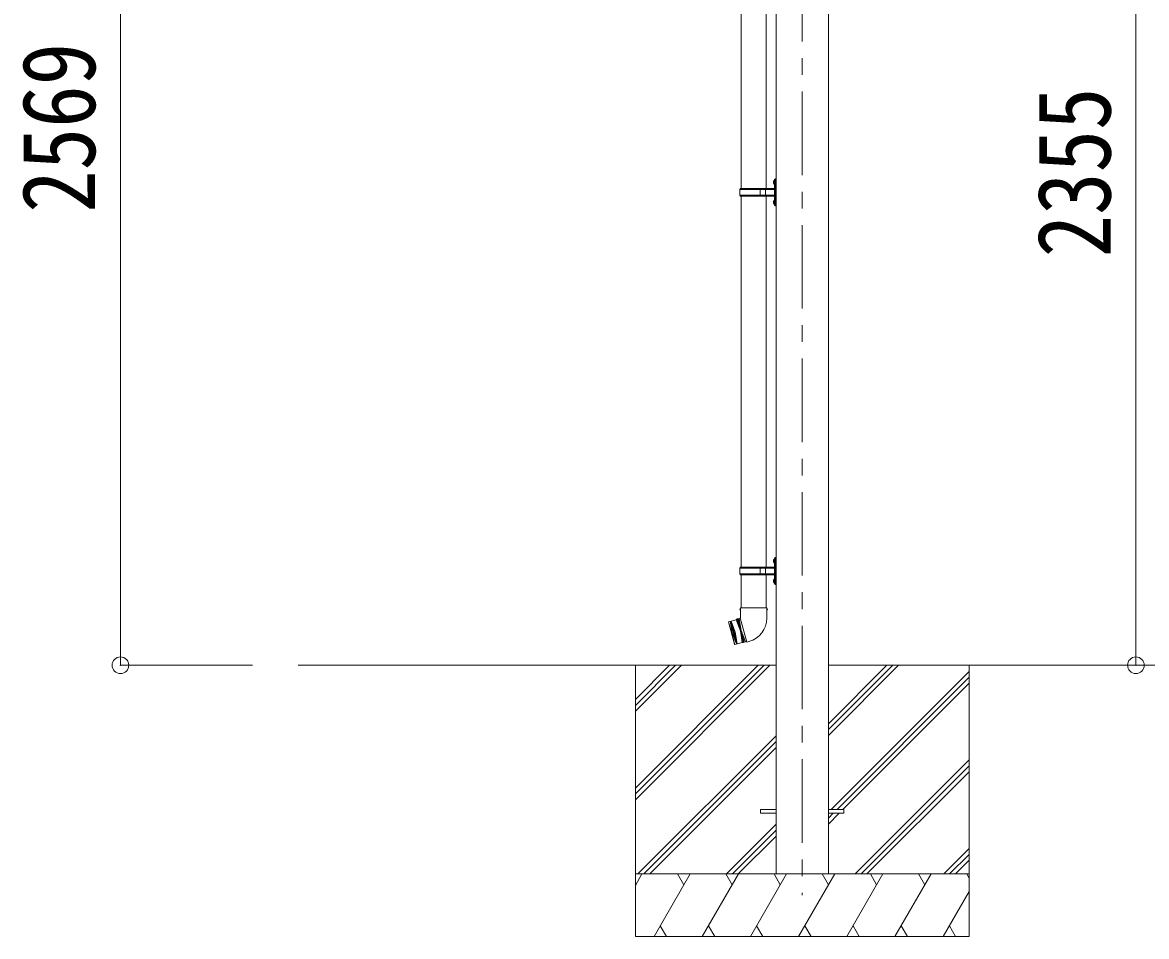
# Model space of a CAD drawing. Units: millimetres at full size, sheet at 1:40. Extents: x -11243 to 77708, y -7760 to 25636.
# Drawn here: x 1626 to 4320, y -5520 to -3330 of the extents above; entities that cross this region are included whole.
import ezdxf
from ezdxf.enums import TextEntityAlignment as Align

# ---------------------------------------------------------------- set-up
doc = ezdxf.new("R2010")
doc.units = ezdxf.units.MM
doc.header["$LTSCALE"] = 40
doc.header["$PDMODE"] = 32
doc.header["$PDSIZE"] = 40
doc.linetypes.add('CHAIN1', pattern=[8, 5, -1, 1, -1])
for name, color, linetype, lineweight in [('0-0_0', 7, 'Continuous', 9), ('0-1_本体', 5, 'CHAIN1', 9), ('0-3_ELV2', 4, 'Continuous', 9), ('0-6_OTH_LINE', 6, 'Continuous', 9), ('0-9_OUTLINE', 7, 'Continuous', 9)]:
    doc.layers.add(name, color=color, linetype=linetype, lineweight=lineweight)
doc.styles.add('ＭＳ ゴシック', font='')
doc.styles.get('ＭＳ ゴシック').set_extended_font_data('MS Gothic')

msp = doc.modelspace()

# ---------------------------------------------------------------- linework, layer by layer
at = {"layer": '0-0_0'}
for p, q in [((2286.6, -4870.41), (3432.65, -4870.41)), ((3095.15, -4870.41), (3095.15, -5520.41)), ((3095.15, -5164.58), (3389.33, -4870.41)), ((3095.15, -5178.72), (3403.47, -4870.41)), ((3095.15, -5192.87), (3417.62, -4870.41)), ((3095.15, -4980.74), (3205.48, -4870.41)), ((3095.15, -4966.59), (3191.34, -4870.41)), ((3095.15, -4952.45), (3177.2, -4870.41)), ((3557.65, -5038.74), (3725.98, -4870.41)), ((3557.65, -5024.59), (3711.84, -4870.41)), ((3557.65, -5010.45), (3697.7, -4870.41)), ((3557.65, -4870.41), (6532.7, -4870.41)), ((3895.15, -4870.41), (3895.15, -5520.41)), ((3564.33, -5215.91), (3895.15, -4885.09)), ((3578.47, -5215.91), (3895.15, -4899.23)), ((3592.61, -5215.91), (3895.15, -4913.37)), ((3101.46, -5370.41), (3432.65, -5039.22)), ((3115.6, -5370.41), (3432.65, -5053.36)), ((3129.75, -5370.41), (3432.65, -5067.5)), ((3621.96, -5370.41), (3895.15, -5097.22)), ((3636.1, -5370.41), (3895.15, -5111.36)), ((3650.25, -5370.41), (3895.15, -5125.5)), ((3557.65, -5250.87), (3583.61, -5224.91)), ((3557.65, -5236.72), (3569.47, -5224.91)), ((3432.65, -5251.35), (3313.59, -5370.41)), ((3327.74, -5370.41), (3432.65, -5265.49)), ((3341.88, -5370.41), (3432.65, -5279.63)), ((3834.09, -5370.41), (3895.15, -5309.35)), ((3848.24, -5370.41), (3895.15, -5323.49)), ((3862.38, -5370.41), (3895.15, -5337.63)), ((3895.15, -5370.41), (3095.15, -5370.41)), ((3095.15, -5397.91), (3111.03, -5370.41)), ((3139.9, -5520.41), (3226.5, -5370.41)), ((3211.5, -5396.39), (3196.5, -5370.41)), ((3255.37, -5520.41), (3341.97, -5370.41)), ((3326.97, -5396.39), (3311.97, -5370.41)), ((3370.84, -5520.41), (3457.44, -5370.41)), ((3442.44, -5396.39), (3427.44, -5370.41)), ((3486.31, -5520.41), (3572.91, -5370.41)), ((3557.91, -5396.39), (3542.91, -5370.41)), ((3601.78, -5520.41), (3688.38, -5370.41)), ((3673.38, -5396.39), (3658.38, -5370.41)), ((3717.25, -5520.41), (3803.85, -5370.41)), ((3773.85, -5370.41), (3788.85, -5396.39)), ((3889.32, -5370.41), (3895.15, -5380.51)), ((3832.72, -5520.41), (3895.15, -5412.27)), ((3154.9, -5494.43), (3169.9, -5520.41)), ((3270.37, -5494.43), (3285.37, -5520.41)), ((3385.84, -5494.43), (3400.84, -5520.41)), ((3501.31, -5494.43), (3516.31, -5520.41)), ((3616.78, -5494.43), (3631.78, -5520.41)), ((3732.25, -5494.43), (3747.25, -5520.41)), ((3847.72, -5494.43), (3862.72, -5520.41)), ((3095.15, -5520.41), (3895.15, -5520.41))]:
    msp.add_line(p, q, dxfattribs=at)
at = {"layer": '0-1_本体'}
msp.add_line((3495.15, -2215.58), (3495.15, -5421.02), dxfattribs=at)
at = {"layer": '0-3_ELV2'}
for p, q in [((3432.65, -5370.41), (3432.65, -2516.51)), ((3557.65, -2516.51), (3557.65, -5370.41)), ((3395.15, -5215.91), (3432.65, -5215.91)), ((3395.15, -5215.91), (3395.15, -5224.91)), ((3395.15, -5224.91), (3432.65, -5224.91)), ((3557.65, -5215.91), (3595.15, -5215.91)), ((3557.65, -5224.91), (3595.15, -5224.91)), ((3595.15, -5215.91), (3595.15, -5224.91))]:
    msp.add_line(p, q, dxfattribs=at)
at = {"layer": '0-6_OTH_LINE'}
for p, q in [((1861.12, -4870.41), (1861.12, -2301.63)), ((4294.82, -2515.41), (4294.82, -4870.41)), ((1861.12, -4870.41), (2177.36, -4870.41)), ((4294.82, -4870.41), (3654.8, -4870.41))]:
    msp.add_line(p, q, dxfattribs=at)
for p in [(1861.12, -4870.41), (4294.82, -4870.41)]:
    msp.add_point(p, dxfattribs=at)
at = {"layer": '0-9_OUTLINE'}
for p, q in [((3348.8, -2838.41), (3348.8, -3727.9)), ((3408.5, -2838.41), (3408.5, -3727.9)), ((3426.35, -3710.76), (3428.39, -3711.76)), ((3427.62, -3708.76), (3428.25, -3708.76)), ((3427.62, -3708.76), (3427.62, -3717.06)), ((3427.62, -3717.06), (3428.25, -3717.06)), ((3428.25, -3708.76), (3428.65, -3709.16)), ((3428.39, -3711.76), (3429.01, -3712.91)), ((3430.65, -3704.41), (3428.65, -3706.41)), ((3428.65, -3706.41), (3428.65, -3767.41)), ((3430.65, -3704.41), (3430.65, -3769.41)), ((3430.65, -3704.41), (3432.65, -3704.41)), ((3345.65, -3729.91), (3346.65, -3727.91)), ((3345.65, -3743.91), (3345.65, -3729.91)), ((3394.14, -3729.91), (3345.65, -3729.91)), ((3345.65, -3743.91), (3346.65, -3745.91)), ((3394.14, -3743.91), (3345.65, -3743.91)), ((3428.15, -3727.91), (3346.65, -3727.91)), ((3394.14, -3745.91), (3394.14, -3727.91)), ((3394.9, -3727.91), (3396.9, -3729.91)), ((3394.9, -3745.91), (3396.9, -3743.91)), ((3428.15, -3729.91), (3396.9, -3729.91)), ((3428.15, -3743.91), (3396.9, -3743.91)), ((3407.28, -3729.91), (3405.28, -3727.91)), ((3407.28, -3743.91), (3405.28, -3745.91)), ((3407.28, -3743.91), (3407.28, -3729.91)), ((3346.65, -3745.91), (3428.15, -3745.91)), ((3348.8, -3745.9), (3348.8, -4635.41)), ((3408.5, -3745.9), (3408.5, -4635.41)), ((3426.35, -3758.76), (3428.39, -3759.76)), ((3427.62, -3756.76), (3428.25, -3756.76)), ((3427.62, -3756.76), (3427.62, -3765.06)), ((3427.62, -3765.06), (3428.25, -3765.06)), ((3428.25, -3756.76), (3428.25, -3765.06)), ((3428.25, -3756.76), (3428.65, -3757.16)), ((3428.25, -3765.06), (3428.65, -3764.66)), ((3428.39, -3759.76), (3429.01, -3760.91)), ((3428.65, -3767.41), (3430.65, -3769.41)), ((3432.65, -3769.41), (3430.65, -3769.41)), ((3426.35, -4618.26), (3428.39, -4619.26)), ((3427.62, -4616.26), (3428.25, -4616.26)), ((3427.62, -4616.26), (3427.62, -4624.56)), ((3427.62, -4624.56), (3428.25, -4624.56)), ((3428.25, -4616.26), (3428.65, -4616.66)), ((3428.39, -4619.26), (3429.01, -4620.41)), ((3430.65, -4611.91), (3428.65, -4613.91)), ((3428.65, -4613.91), (3428.65, -4674.91)), ((3430.65, -4611.91), (3430.65, -4676.91)), ((3430.65, -4611.91), (3432.65, -4611.91)), ((3345.65, -4637.41), (3346.65, -4635.41)), ((3345.65, -4651.41), (3345.65, -4637.41)), ((3394.14, -4637.41), (3345.65, -4637.41)), ((3345.65, -4651.41), (3346.65, -4653.41)), ((3394.14, -4651.41), (3345.65, -4651.41)), ((3428.15, -4635.41), (3346.65, -4635.41)), ((3346.65, -4653.41), (3428.15, -4653.41)), ((3348.8, -4653.41), (3348.8, -4733.11)), ((3394.14, -4653.41), (3394.14, -4635.41)), ((3394.9, -4635.41), (3396.9, -4637.41)), ((3394.9, -4653.41), (3396.9, -4651.41)), ((3428.15, -4637.41), (3396.9, -4637.41)), ((3428.15, -4651.41), (3396.9, -4651.41)), ((3407.28, -4637.41), (3405.28, -4635.41)), ((3407.28, -4651.41), (3405.28, -4653.41)), ((3407.28, -4651.41), (3407.28, -4637.41)), ((3408.5, -4653.41), (3408.5, -4733.11)), ((3426.35, -4666.26), (3428.39, -4667.26)), ((3427.62, -4664.26), (3428.25, -4664.26)), ((3427.62, -4664.26), (3427.62, -4672.56)), ((3427.62, -4672.56), (3428.25, -4672.56)), ((3428.25, -4664.26), (3428.25, -4672.56)), ((3428.25, -4664.26), (3428.65, -4664.66)), ((3428.25, -4672.56), (3428.65, -4672.16)), ((3428.39, -4667.26), (3429.01, -4668.41)), ((3428.65, -4674.91), (3430.65, -4676.91)), ((3432.65, -4676.91), (3430.65, -4676.91)), ((3346.95, -4733.11), (3345.25, -4737.61)), ((3346.98, -4738.11), (3345.25, -4737.61)), ((3410.35, -4733.11), (3346.95, -4733.11)), ((3346.95, -4733.11), (3347.09, -4756.35)), ((3410.35, -4733.11), (3410.2, -4758.11)), ((3318.37, -4766.64), (3318.72, -4766.02)), ((3318.37, -4766.64), (3332.68, -4820.05)), ((3336.59, -4761.24), (3318.72, -4766.02)), ((3333.29, -4820.41), (3318.72, -4766.02)), ((3322.59, -4764.99), (3337.16, -4819.37)), ((3326.97, -4792.96), (3322.59, -4764.99)), ((3324.52, -4764.47), (3339.09, -4818.85)), ((3334.7, -4790.89), (3324.52, -4764.47)), ((3339.23, -4759.49), (3336.59, -4761.24)), ((3339.23, -4759.49), (3341.16, -4758.98)), ((3354.32, -4815.81), (3339.23, -4759.49)), ((3344.12, -4758.44), (3341.16, -4758.98)), ((3341.16, -4758.98), (3356.25, -4815.29)), ((3347.02, -4757.67), (3344.12, -4758.44)), ((3344.12, -4758.44), (3348.71, -4787.13)), ((3347.09, -4756.35), (3346.7, -4756.46)), ((3346.7, -4756.46), (3362.31, -4814.7)), ((3326.97, -4792.96), (3337.16, -4819.37)), ((3334.7, -4790.89), (3339.09, -4818.85)), ((3359.08, -4814.27), (3348.71, -4787.13)), ((3333.29, -4820.41), (3332.68, -4820.05)), ((3351.16, -4815.62), (3333.29, -4820.41)), ((3354.32, -4815.81), (3351.16, -4815.62)), ((3354.32, -4815.81), (3356.25, -4815.29)), ((3359.08, -4814.27), (3356.25, -4815.29)), ((3361.98, -4813.5), (3359.08, -4814.27)), ((3362.31, -4814.7), (3367.22, -4813.39))]:
    msp.add_line(p, q, dxfattribs=at)
for points in [[(3426.35, -3715.06), (3428.39, -3714.06), (3429.01, -3712.91)], [(3428.25, -3708.76), (3428.25, -3717.06), (3428.65, -3716.66)], [(3426.35, -3763.06), (3428.39, -3762.06), (3429.01, -3760.91)], [(3426.35, -4622.56), (3428.39, -4621.56), (3429.01, -4620.41)], [(3428.25, -4616.26), (3428.25, -4624.56), (3428.65, -4624.16)], [(3426.35, -4670.56), (3428.39, -4669.56), (3429.01, -4668.41)], [(3410.35, -4733.11), (3411.85, -4737.61), (3410.32, -4738.11)], [(3336.59, -4761.24), (3346.77, -4787.65), (3351.16, -4815.62)]]:
    msp.add_lwpolyline(points, dxfattribs=at)
for centre, radius, start, end in [((3431.95, -3712.91), 6, 136.21765, 223.78235), ((3428.15, -3727.41), 0.5, 270, 0), ((3428.15, -3729.41), 0.5, 270, 0), ((3428.15, -3744.41), 0.5, 0, 90), ((3431.95, -3760.91), 6, 136.21765, 223.78235), ((3428.15, -3746.41), 0.5, 0, 90), ((3431.95, -4620.41), 6, 136.21765, 223.78235), ((3428.15, -4634.91), 0.5, 270, 0), ((3428.15, -4636.91), 0.5, 270, 0), ((3428.15, -4651.91), 0.5, 0, 90), ((3428.15, -4653.91), 0.5, 0, 90), ((3431.95, -4668.41), 6, 136.21765, 223.78235), ((3352.2, -4757.36), 58, 285, 359.65623)]:
    msp.add_arc(centre, radius, start, end, dxfattribs=at)

# ---------------------------------------------------------------- texts
at = {"layer": '0-6_OTH_LINE', "color": 7, "style": 'ＭＳ ゴシック', "width": 0.85}
for s, p in [('2569', (1853.12, -3786.02)), ('2355', (4286.82, -3892.91))]:
    msp.add_text(s, height=176, rotation=90, dxfattribs=at).set_placement(p, align=Align.BOTTOM_LEFT)

doc.saveas('drawing.dxf')
